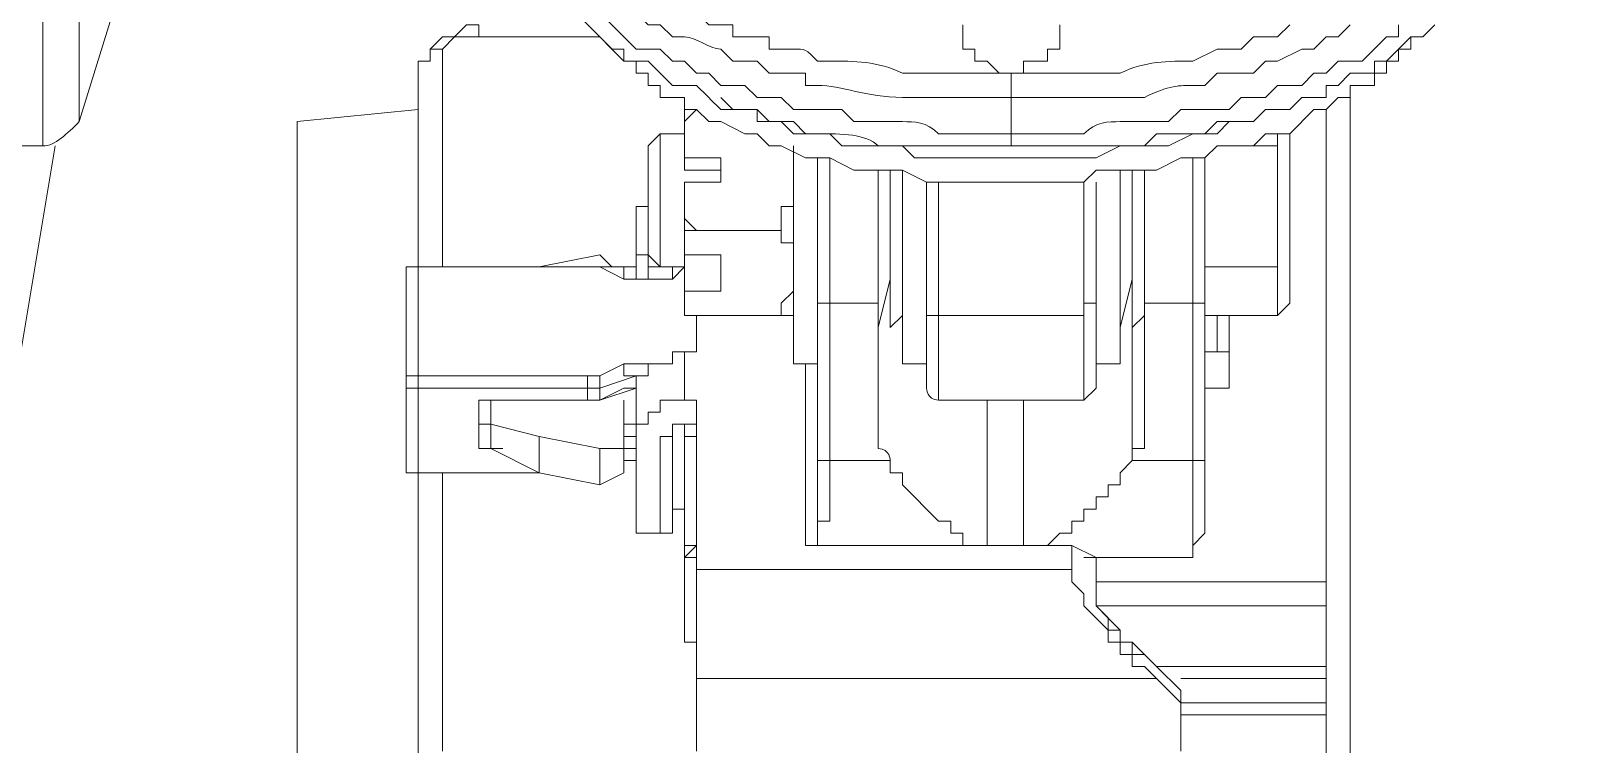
# Model space of a CAD drawing. Header units: millimetres. Extents: x 25083 to 52777, y 24772 to 45779.
# Drawn here: x 49139.48 to 49186.82, y 36173.72 to 36195.6 of the extents above; entities that cross this region are included whole.
import ezdxf

# ---------------------------------------------------------------- set-up
doc = ezdxf.new("R2010")
doc.units = ezdxf.units.MM
doc.layers.add('小车', color=7, linetype='Continuous')
doc.styles.add('标准', font='', dxfattribs={"width": 0.667})
doc.styles.get('标准').set_extended_font_data('FangSong_GB2312')
doc.dimstyles.new('标准', dxfattribs={"dimtxt": 35, "dimasz": 4, "dimexe": 2, "dimexo": 0, "dimtad": 1, "dimdec": 1, "dimzin": 9, "dimdsep": 46, "dimtxsty": '标准', "dimcen": 0, "dimdle": 6, "dimazin": 2, "dimtfac": 1, "dimtdec": 1, "dimtmove": 0, "dimatfit": 3, "dimfxl": 1, "dimtolj": 1, "dimtzin": 0, "dimarcsym": 0})

# ---------------------------------------------------------------- blocks, each defined once
blk = doc.blocks.new('zw$D2F4')
at = {"color": 7, "lineweight": 5}
for points in [[(249.925, 346.849), (249.925, 311.57)], [(251.039, 312.313), (251.039, 346.478)], [(264.036, 323.454), (264.036, 323.082), (263.665, 322.711), (263.665, 320.854), (264.036, 320.483), (264.036, 319.74), (264.408, 319.369), (264.408, 318.997), (264.779, 318.626), (264.779, 318.255), (265.15, 318.255), (265.15, 317.883), (265.522, 317.883), (265.522, 317.512), (265.893, 317.512), (265.893, 317.141), (266.264, 317.141), (267.378, 316.027), (267.75, 316.027), (268.493, 315.284), (268.864, 315.284), (269.235, 314.912), (269.607, 314.912)], [(285.204, 313.427), (285.575, 313.427), (285.946, 313.798), (287.061, 313.798), (287.432, 314.17), (287.803, 314.17), (288.546, 314.541), (288.917, 314.541), (289.289, 314.912), (289.66, 314.912), (290.031, 315.284)], [(285.204, 314.17), (285.946, 314.541), (286.689, 314.541), (287.061, 314.912), (287.803, 314.912), (288.175, 315.284)], [(263.665, 321.968), (263.665, 319.369), (264.036, 319.369), (264.036, 318.626), (264.408, 318.255), (264.408, 317.883), (264.779, 317.883), (264.779, 317.512), (265.522, 316.769), (266.636, 315.655), (267.007, 315.655), (268.121, 314.541), (268.864, 314.541), (269.235, 314.17), (269.607, 314.17), (269.978, 313.798), (270.349, 313.798), (270.721, 313.427)], [(287.803, 313.427), (288.546, 313.427), (288.917, 313.798), (289.289, 313.798), (289.66, 314.17), (290.403, 314.17), (291.145, 314.912), (291.517, 314.912), (291.517, 315.284)], [(264.036, 318.997), (264.036, 318.626), (264.408, 318.255), (264.408, 317.512), (264.779, 317.512), (264.779, 317.141), (265.15, 316.769), (265.15, 316.398), (265.522, 316.398), (265.522, 316.027), (265.893, 316.027), (267.007, 314.912), (267.378, 314.541), (267.75, 314.541), (267.75, 314.17), (268.493, 314.17), (269.235, 313.427), (269.978, 313.427)], [(288.175, 312.684), (288.546, 313.056), (289.289, 313.056), (289.289, 313.427), (289.66, 313.427), (290.031, 313.798), (290.774, 313.798), (290.774, 314.17), (291.145, 314.17), (291.888, 314.912), (292.26, 314.912), (292.631, 315.284)], [(252.524, 317.141), (251.039, 312.313)], [(269.607, 315.655), (269.978, 315.655), (270.349, 315.284), (271.092, 315.284), (271.092, 314.912), (272.206, 314.912), (272.206, 314.541), (272.949, 314.541)], [(261.437, 313.798), (261.437, 314.17), (261.808, 314.17), (261.808, 314.541), (262.179, 314.912), (262.551, 314.912), (262.922, 315.284), (263.294, 315.284)], [(262.179, 314.541), (262.551, 314.912), (262.922, 314.912), (263.294, 314.912)], [(263.294, 315.284), (263.294, 314.912)], [(267.007, 314.912), (263.294, 314.912)], [(267.007, 314.912), (267.75, 314.17), (268.121, 314.17), (268.121, 313.798), (268.493, 313.798), (268.493, 313.427), (268.864, 313.427), (268.864, 313.056), (269.607, 313.056), (269.607, 312.684)], [(281.119, 315.284), (281.119, 314.541), (280.747, 314.541), (280.747, 314.17), (280.376, 314.17), (280.005, 314.17), (280.005, 313.798), (279.262, 313.798), (278.891, 314.17), (278.519, 314.17), (278.519, 314.541), (278.148, 314.541), (278.148, 315.284)], [(289.289, 312.684), (289.66, 313.056), (290.031, 313.056), (290.031, 313.427), (290.774, 313.427), (290.774, 313.798), (291.145, 313.798), (291.145, 314.17), (291.517, 314.17), (291.517, 314.541), (291.888, 314.541), (291.888, 314.912)], [(262.179, 314.541), (261.808, 314.541), (261.808, 314.17), (261.437, 314.17), (261.437, 313.798)], [(262.179, 314.541), (262.179, 307.857)], [(270.721, 314.541), (271.092, 314.17), (271.835, 314.17), (272.206, 313.798), (273.32, 313.798), (273.32, 313.427), (273.692, 313.427)], [(261.437, 307.857), (261.437, 313.798)], [(279.633, 313.056), (279.633, 313.798)], [(269.607, 313.056), (269.607, 310.827)], [(270.721, 313.427), (271.463, 313.427), (271.835, 313.056), (272.578, 313.056), (272.949, 312.684), (274.434, 312.684), (274.806, 312.313), (275.92, 312.313)], [(279.633, 311.942), (279.633, 313.056)], [(283.347, 312.313), (284.461, 312.313), (284.832, 312.684), (286.318, 312.684), (286.689, 313.056), (287.432, 313.056), (287.803, 313.427)], [(290.031, 283.347), (290.031, 313.056)], [(257.723, 312.313), (261.437, 312.684)], [(269.607, 312.684), (269.978, 312.684), (270.349, 312.313), (270.721, 312.313), (271.463, 311.942), (271.835, 311.942), (272.206, 311.57), (272.578, 311.57), (273.32, 311.199), (274.063, 311.199), (274.806, 310.827), (276.291, 310.827), (277.034, 310.456), (281.861, 310.456), (282.233, 310.827), (282.976, 310.827), (283.718, 310.827), (284.09, 310.827), (284.832, 311.199), (285.575, 311.199), (285.946, 311.57), (287.061, 311.57), (287.432, 311.942), (288.175, 311.942), (288.917, 312.684), (289.289, 312.684)], [(269.607, 312.684), (269.978, 312.684)], [(269.607, 311.199), (269.607, 312.313), (269.978, 312.684)], [(270.721, 312.684), (271.835, 312.684), (271.835, 312.313), (272.949, 312.313), (273.32, 311.942), (273.692, 311.942)], [(287.803, 312.684), (287.432, 312.684), (287.061, 312.313), (286.318, 312.313), (285.946, 311.942), (285.204, 311.942), (284.461, 311.57), (282.976, 311.57), (282.233, 311.199), (276.662, 311.199), (276.291, 311.57), (275.177, 311.57), (274.434, 311.57), (274.063, 311.942), (272.949, 311.942), (272.578, 312.313), (272.206, 312.313), (271.835, 312.684), (271.092, 312.684)], [(283.347, 311.57), (283.718, 311.57), (284.09, 311.942), (285.575, 311.942), (285.946, 312.313), (287.061, 312.313), (287.432, 312.684), (288.175, 312.684)], [(289.289, 294.488), (289.289, 312.684)], [(289.289, 294.116), (289.289, 312.684)], [(257.723, 8.541), (257.723, 312.313)], [(245.097, 311.57), (249.925, 311.57)], [(249.182, 304.886), (250.296, 311.57)], [(268.493, 311.57), (268.864, 311.942)], [(268.493, 311.57), (268.493, 308.228)], [(269.607, 311.942), (268.864, 311.942)], [(268.864, 311.942), (268.864, 307.857)], [(272.949, 311.57), (272.949, 304.886)], [(272.949, 311.57), (272.949, 305.257)], [(279.633, 311.57), (279.633, 311.942)], [(286.318, 311.57), (287.803, 311.57)], [(287.803, 311.57), (287.803, 311.942)], [(287.803, 307.857), (287.803, 311.199), (287.803, 311.57)], [(288.175, 306.743), (288.175, 311.942)], [(270.721, 311.199), (269.607, 311.199)], [(270.721, 311.199), (270.721, 310.456)], [(273.692, 300.058), (273.692, 311.199)], [(273.692, 304.886), (273.692, 311.199)], [(274.063, 311.199), (274.063, 300.058)], [(285.204, 298.944), (285.204, 311.199)], [(285.575, 299.687), (285.575, 311.199)], [(270.721, 310.827), (269.607, 310.827)], [(272.578, 308.971), (272.578, 309.713), (272.949, 309.713), (272.949, 310.827)], [(275.548, 306), (275.548, 310.827)], [(275.548, 302.286), (275.548, 310.827)], [(275.92, 310.827), (275.92, 306)], [(275.92, 307.485), (275.92, 310.827)], [(276.291, 310.827), (276.291, 304.886)], [(282.976, 306), (282.976, 310.827)], [(282.976, 304.886), (282.976, 310.827)], [(283.347, 310.827), (283.347, 306)], [(283.347, 310.827), (283.347, 307.485)], [(283.718, 302.286), (283.718, 310.827)], [(269.607, 310.456), (270.721, 310.456)], [(269.607, 310.456), (269.607, 310.085)], [(269.607, 310.456), (269.607, 310.085)], [(269.607, 310.085), (269.607, 310.456)], [(277.034, 304.143), (277.034, 310.456)], [(277.405, 310.456), (277.405, 303.772)], [(281.861, 303.772), (281.861, 310.456)], [(282.233, 304.143), (282.233, 310.456)], [(268.493, 310.085), (268.493, 309.713), (268.121, 309.713), (268.121, 309.342)], [(269.607, 310.085), (269.607, 308.228)], [(269.607, 310.085), (269.607, 309.342), (269.978, 308.971)], [(268.121, 307.485), (268.121, 309.342)], [(269.607, 308.228), (269.607, 308.971), (269.978, 308.971)], [(272.578, 308.971), (269.978, 308.971)], [(272.949, 307.857), (272.949, 308.599), (272.578, 308.599), (272.578, 308.971)], [(268.121, 307.857), (268.121, 308.228), (268.493, 308.228), (268.493, 308.599)], [(261.437, 307.857), (261.065, 307.857), (261.065, 307.485)], [(261.437, 307.857), (261.065, 307.857)], [(266.636, 307.857), (261.437, 307.857)], [(266.636, 307.857), (261.437, 307.857)], [(261.437, 307.857), (261.437, 301.543)], [(265.15, 307.857), (267.007, 308.228)], [(267.007, 307.857), (266.636, 307.857)], [(266.636, 307.857), (267.007, 307.857)], [(267.007, 308.228), (267.378, 307.857)], [(267.007, 307.857), (267.75, 307.485)], [(268.121, 307.857), (267.007, 307.857)], [(267.75, 307.485), (267.75, 307.857), (268.121, 307.857)], [(268.121, 307.485), (268.121, 307.857)], [(268.493, 308.228), (268.864, 307.857)], [(268.493, 308.228), (268.493, 307.857)], [(268.864, 307.857), (268.493, 307.857)], [(268.493, 307.485), (268.493, 307.857)], [(269.607, 307.857), (268.864, 307.857)], [(269.235, 307.485), (269.235, 307.857)], [(269.235, 307.857), (269.607, 307.857)], [(269.235, 307.485), (269.607, 307.857)], [(270.721, 308.228), (269.607, 308.228)], [(270.721, 308.228), (269.607, 308.228)], [(269.607, 308.228), (269.607, 306.743)], [(270.721, 308.228), (270.721, 307.114)], [(272.949, 307.114), (272.949, 307.857)], [(285.575, 307.857), (287.803, 307.857)], [(287.803, 306.371), (287.803, 307.485), (287.803, 307.857)], [(261.065, 301.915), (261.065, 307.485)], [(268.121, 307.485), (268.493, 307.485)], [(269.235, 307.485), (268.493, 307.485)], [(269.235, 307.485), (268.493, 307.485)], [(269.607, 307.485), (269.607, 307.114)], [(275.92, 307.485), (275.548, 306)], [(275.92, 307.485), (275.92, 306)], [(283.347, 307.485), (282.976, 306)], [(283.347, 307.485), (283.347, 306)], [(269.607, 307.114), (270.721, 307.114)], [(269.607, 307.114), (269.607, 306.371), (269.978, 306.371)], [(272.578, 306.371), (272.578, 306.743), (272.949, 307.114)], [(269.607, 306.743), (269.607, 306.371), (269.978, 306.371)], [(272.578, 306.371), (269.978, 306.371)], [(269.978, 305.628), (269.978, 306.371)], [(272.949, 306.743), (272.949, 306.371), (272.578, 306.371)], [(274.063, 306.743), (273.692, 306.743)], [(275.548, 306.743), (274.063, 306.743)], [(275.548, 306.371), (275.548, 306)], [(275.548, 302.286), (275.548, 306.371)], [(275.548, 306.371), (275.548, 302.286)], [(276.291, 306.371), (275.92, 306)], [(277.034, 306.743), (277.034, 306.371), (277.405, 306.371)], [(277.405, 306.371), (281.861, 306.371)], [(281.861, 306.371), (281.861, 306.743), (282.233, 306.743)], [(282.976, 306.371), (282.976, 306)], [(283.718, 306.371), (283.347, 306)], [(283.347, 306.371), (283.347, 302.286)], [(285.204, 306.743), (283.718, 306.743)], [(283.718, 302.286), (283.718, 306.371)], [(285.575, 306.743), (285.204, 306.743)], [(287.803, 306.371), (285.575, 306.371)], [(285.946, 305.257), (285.946, 306.371)], [(286.318, 306.371), (286.318, 304.514)], [(288.175, 306.743), (287.803, 306.371)], [(269.607, 305.257), (269.978, 305.257), (269.978, 305.628)], [(269.607, 305.257), (269.235, 305.257), (269.235, 304.886), (268.864, 304.886)], [(269.607, 305.257), (269.607, 303.772)], [(285.575, 305.257), (285.946, 305.257)], [(285.946, 305.257), (286.318, 305.257), (286.318, 304.886)], [(261.065, 304.143), (261.065, 304.514), (261.437, 304.514)], [(261.437, 304.514), (266.636, 304.514)], [(266.636, 303.772), (266.636, 304.514)], [(267.007, 304.514), (266.636, 304.514)], [(267.75, 304.886), (267.007, 304.514)], [(268.121, 304.514), (267.007, 304.143)], [(267.007, 304.514), (267.007, 304.143)], [(268.121, 304.514), (267.75, 304.514), (267.75, 304.886)], [(268.493, 304.886), (267.75, 304.886)], [(268.864, 304.886), (268.493, 304.886), (268.493, 304.514), (268.121, 304.514), (268.121, 304.143)], [(268.121, 304.143), (268.121, 304.514)], [(268.493, 304.514), (268.121, 304.514)], [(268.493, 304.886), (268.493, 304.514)], [(272.949, 304.886), (273.692, 304.886)], [(273.32, 299.687), (273.32, 304.886)], [(273.32, 304.886), (273.32, 299.687)], [(276.291, 304.886), (277.034, 304.886)], [(282.976, 304.886), (282.233, 304.886)], [(286.318, 304.514), (286.318, 304.143)], [(261.437, 304.143), (261.065, 304.143)], [(266.636, 304.143), (261.437, 304.143)], [(267.007, 304.143), (266.636, 304.143)], [(267.75, 304.143), (267.007, 303.772)], [(267.007, 303.772), (268.121, 304.143)], [(267.007, 304.143), (267.007, 303.772)], [(267.75, 304.143), (268.121, 304.143), (268.121, 303.772)], [(268.121, 304.143), (267.75, 304.143)], [(268.121, 299.687), (268.121, 304.143)], [(268.121, 302.658), (268.121, 304.143)], [(268.121, 304.143), (268.121, 303.772)], [(268.121, 303.772), (268.121, 304.143)], [(286.318, 304.143), (285.575, 304.143), (285.575, 303.4)], [(263.294, 303.4), (263.294, 303.772), (263.665, 303.772)], [(263.665, 303.772), (263.294, 303.772), (263.294, 303.4)], [(266.636, 303.772), (263.665, 303.772)], [(263.665, 303.772), (266.636, 303.772)], [(263.665, 302.286), (263.665, 303.772)], [(266.636, 303.772), (267.007, 303.772)], [(266.636, 303.772), (267.007, 303.772)], [(267.75, 301.543), (267.75, 303.772)], [(268.121, 303.029), (268.121, 303.772)], [(268.121, 302.658), (268.121, 303.029), (268.493, 303.029), (268.493, 303.4), (268.864, 303.4), (268.864, 303.772), (269.607, 303.772)], [(269.607, 303.772), (269.978, 303.772)], [(269.978, 293.002), (269.978, 303.772)], [(281.861, 303.772), (277.405, 303.772)], [(278.891, 303.772), (278.891, 299.315)], [(280.005, 299.315), (280.005, 303.772)], [(263.294, 303.4), (263.294, 302.658)], [(263.294, 302.658), (263.294, 303.4)], [(263.665, 302.658), (263.665, 303.029), (263.294, 303.029)], [(263.294, 302.658), (263.294, 302.286), (263.665, 302.286)], [(263.294, 302.658), (263.294, 302.286), (263.665, 302.286)], [(265.15, 302.658), (263.665, 303.029)], [(263.665, 302.658), (263.665, 302.286)], [(267.007, 302.286), (265.15, 302.658)], [(265.15, 301.543), (265.15, 302.658)], [(268.121, 303.029), (267.75, 303.029), (267.75, 302.658)], [(267.75, 302.658), (268.121, 302.658), (268.121, 303.029)], [(267.75, 302.658), (268.121, 302.658), (268.121, 303.029)], [(267.75, 302.658), (268.121, 302.658)], [(268.121, 303.029), (268.121, 302.658)], [(268.121, 302.658), (268.121, 302.286)], [(268.121, 302.286), (268.121, 302.658)], [(269.607, 303.029), (269.235, 303.029), (269.235, 302.658), (268.864, 302.658)], [(268.864, 299.687), (268.864, 302.658)], [(269.235, 302.658), (268.864, 302.658)], [(269.235, 302.658), (269.235, 303.029)], [(269.235, 303.029), (269.607, 303.029)], [(269.607, 303.029), (269.235, 303.029)], [(269.235, 302.658), (269.235, 300.058)], [(269.978, 303.029), (269.607, 303.029)], [(269.607, 303.029), (269.978, 303.029)], [(269.607, 300.429), (269.607, 303.029)], [(269.607, 302.658), (269.607, 303.029)], [(269.978, 302.658), (269.978, 303.029), (269.607, 303.029)], [(269.607, 296.344), (269.607, 302.658)], [(269.978, 302.658), (269.607, 302.658)], [(269.978, 302.658), (269.978, 299.315)], [(263.665, 302.286), (265.15, 301.543)], [(264.036, 302.286), (263.665, 302.286)], [(267.75, 302.286), (267.007, 302.286)], [(267.007, 301.172), (267.007, 302.286)], [(268.121, 302.286), (267.75, 302.286)], [(268.121, 301.915), (268.121, 302.286)], [(283.347, 302.286), (283.718, 302.286)], [(261.065, 301.915), (261.065, 301.543), (261.437, 301.543)], [(261.437, 301.543), (261.065, 301.543), (261.065, 301.915)], [(267.75, 301.915), (268.121, 301.915)], [(267.75, 301.915), (268.121, 301.915)], [(273.692, 301.915), (274.063, 301.915)], [(274.063, 301.915), (275.92, 301.915)], [(275.92, 301.915), (275.92, 301.543), (276.291, 301.543), (276.291, 301.172), (277.405, 300.058), (277.777, 300.058), (277.777, 299.687), (278.148, 299.687), (278.148, 299.315), (278.519, 299.315)], [(283.347, 301.915), (282.976, 301.543), (282.976, 301.172), (282.604, 301.172), (282.604, 300.801), (282.233, 300.801), (282.233, 300.429), (281.861, 300.429), (281.861, 300.058), (281.49, 300.058), (281.49, 299.687), (281.119, 299.687), (280.747, 299.315), (280.376, 299.315)], [(283.347, 301.915), (285.204, 301.915)], [(285.204, 301.915), (285.575, 301.915)], [(261.437, 301.543), (265.15, 301.543)], [(261.437, 301.543), (264.779, 301.543)], [(261.437, 290.403), (261.437, 301.543)], [(262.179, 301.543), (262.179, 293.002)], [(265.15, 301.543), (267.007, 301.172)], [(267.007, 301.172), (267.75, 301.543)], [(269.235, 300.429), (269.607, 300.429)], [(269.607, 300.058), (269.607, 300.429)], [(269.607, 300.429), (269.607, 300.058)], [(268.864, 299.687), (269.235, 299.687), (269.235, 300.058)], [(273.692, 300.058), (273.692, 299.315)], [(273.692, 300.058), (274.063, 300.058)], [(273.692, 299.315), (273.692, 300.058), (274.063, 300.058)], [(268.864, 299.687), (268.121, 299.687)], [(269.978, 299.315), (269.607, 298.944)], [(269.607, 298.944), (269.607, 299.315), (269.978, 299.315)], [(269.978, 298.944), (269.978, 299.315)], [(273.32, 299.687), (273.32, 299.315), (274.063, 299.315)], [(274.063, 299.315), (281.49, 299.315)], [(282.233, 298.944), (281.49, 299.315)], [(281.49, 298.573), (281.49, 299.315)], [(285.204, 298.944), (285.204, 299.315), (285.575, 299.687)], [(269.978, 298.944), (269.607, 298.944)], [(269.607, 298.944), (269.607, 296.344)], [(285.204, 298.944), (281.861, 298.944)], [(282.233, 297.83), (282.233, 298.944)], [(282.233, 298.573), (282.233, 298.944)], [(269.978, 298.573), (281.49, 298.573)], [(281.49, 298.573), (281.49, 298.201), (281.861, 297.83), (281.861, 297.459), (282.604, 296.716), (282.604, 296.344), (282.976, 296.344), (282.976, 295.973), (283.347, 295.973), (283.347, 295.602), (283.718, 295.602), (284.09, 295.23)], [(282.233, 298.573), (282.233, 297.83)], [(282.233, 298.201), (289.289, 298.201)], [(284.09, 295.602), (283.347, 296.344), (282.976, 296.344), (282.976, 296.716), (282.233, 297.459), (282.233, 297.83)], [(282.233, 297.83), (282.233, 297.459), (282.604, 297.087), (282.604, 296.716), (282.976, 296.716), (282.976, 296.344), (283.347, 296.344), (283.347, 295.973), (283.718, 295.973), (284.09, 295.602)], [(289.289, 298.201), (289.289, 297.83)], [(289.289, 297.459), (282.233, 297.459)], [(269.978, 296.344), (269.607, 296.344)], [(269.607, 296.344), (269.978, 296.344)], [(284.832, 294.859), (284.09, 295.602)], [(284.09, 295.602), (284.832, 294.859)], [(284.09, 295.602), (289.289, 295.602)], [(284.09, 295.23), (269.978, 295.23)], [(284.09, 295.23), (284.832, 294.488)], [(289.289, 295.23), (284.832, 295.23)], [(284.832, 293.002), (284.832, 294.859)], [(284.832, 294.488), (289.289, 294.488)], [(289.289, 294.116), (284.832, 294.116)], [(289.289, 290.774), (289.289, 294.116)]]:
    blk.add_lwpolyline(points, dxfattribs=at)
for points in [[(269.607, 314.912), (269.978, 314.912), (270.349, 314.541), (270.721, 314.541)], [(272.949, 314.541), (273.32, 314.541), (273.32, 314.541), (273.692, 314.17)], [(273.692, 314.17), (273.692, 314.17), (273.692, 314.17), (274.063, 314.17)], [(274.063, 314.17), (274.806, 314.17), (275.548, 314.17), (276.291, 313.798)], [(282.976, 313.798), (283.718, 314.17), (284.461, 314.17), (285.204, 314.17)], [(285.204, 314.17), (285.204, 314.17), (285.204, 314.17), (285.204, 314.17)], [(276.291, 313.798), (277.405, 313.798), (278.519, 313.798), (279.633, 313.798)], [(279.633, 313.798), (280.376, 313.798), (281.49, 313.798), (282.233, 313.798)], [(282.233, 313.798), (282.604, 313.798), (282.604, 313.798), (282.976, 313.798)], [(269.978, 313.427), (270.349, 313.056), (270.349, 313.056), (270.721, 312.684)], [(269.978, 313.427), (269.978, 313.427), (269.978, 313.427), (269.978, 313.427)], [(270.721, 313.056), (271.092, 312.684), (271.092, 312.684), (271.092, 312.684)], [(273.692, 313.427), (274.434, 313.427), (275.177, 313.056), (276.291, 313.056)], [(276.291, 313.056), (277.405, 313.056), (278.519, 313.056), (279.633, 313.056)], [(276.291, 313.056), (276.291, 313.056), (276.291, 313.056), (276.291, 313.056)], [(279.633, 313.056), (280.376, 313.056), (281.119, 313.056), (281.49, 313.056)], [(281.49, 313.056), (281.861, 313.056), (281.861, 313.056), (282.233, 313.056)], [(282.233, 313.056), (282.604, 313.056), (282.604, 313.056), (282.976, 313.056)], [(282.976, 313.056), (283.347, 313.056), (283.347, 313.056), (283.718, 313.056)], [(283.718, 313.056), (284.461, 313.427), (284.832, 313.427), (285.204, 313.427)], [(287.803, 313.427), (287.803, 313.427), (287.803, 313.427), (287.803, 313.427)], [(287.803, 312.684), (287.803, 312.684), (288.175, 312.684), (288.175, 312.684)], [(249.925, 311.57), (250.296, 311.57), (250.667, 311.942), (251.039, 312.313)], [(275.92, 312.313), (275.92, 312.313), (276.291, 312.313), (276.291, 312.313)], [(276.291, 312.313), (276.662, 312.313), (277.034, 312.313), (277.405, 311.942)], [(281.861, 311.942), (282.233, 312.313), (282.604, 312.313), (282.976, 312.313)], [(282.976, 312.313), (282.976, 312.313), (282.976, 312.313), (283.347, 312.313)], [(272.949, 310.827), (272.949, 311.199), (272.949, 311.199), (272.949, 311.57)], [(273.692, 311.942), (274.434, 311.942), (275.177, 311.942), (275.548, 311.57)], [(275.548, 311.57), (275.92, 311.57), (275.92, 311.57), (275.92, 311.57)], [(275.92, 311.57), (276.291, 311.57), (277.034, 311.57), (277.405, 311.57)], [(277.405, 311.942), (277.405, 311.942), (277.777, 311.942), (277.777, 311.942)], [(277.405, 311.57), (278.148, 311.57), (278.891, 311.57), (279.633, 311.57)], [(277.405, 311.57), (277.405, 311.57), (277.405, 311.57), (277.405, 311.57)], [(277.777, 311.942), (278.519, 311.942), (278.891, 311.942), (279.633, 311.942)], [(279.633, 311.942), (279.633, 311.942), (279.633, 311.942), (279.633, 311.942)], [(279.633, 311.942), (280.376, 311.942), (280.747, 311.942), (281.49, 311.942)], [(279.633, 311.57), (280.376, 311.57), (281.119, 311.57), (281.49, 311.57)], [(281.49, 311.942), (281.49, 311.942), (281.861, 311.942), (281.861, 311.942)], [(281.49, 311.57), (281.49, 311.57), (281.861, 311.57), (281.861, 311.57)], [(281.861, 311.57), (282.233, 311.57), (282.604, 311.57), (282.976, 311.57)], [(282.976, 311.57), (283.347, 311.57), (283.347, 311.57), (283.347, 311.57)], [(261.065, 307.857), (261.065, 307.485), (261.065, 307.485), (261.065, 307.485)], [(261.065, 307.857), (261.065, 307.857), (261.065, 307.857), (261.065, 307.857)], [(267.007, 307.857), (267.007, 307.857), (267.007, 307.857), (267.007, 307.857)], [(267.007, 307.857), (267.007, 307.857), (267.007, 307.857), (267.007, 307.857)], [(269.235, 307.857), (269.235, 307.857), (269.235, 307.857), (269.235, 307.485)], [(269.607, 308.228), (269.607, 308.228), (269.607, 308.228), (269.607, 308.228)], [(267.75, 307.485), (267.75, 307.485), (267.75, 307.485), (268.121, 307.485)], [(268.121, 307.485), (268.121, 307.485), (268.121, 307.485), (268.493, 307.485)], [(269.235, 307.485), (269.235, 307.485), (269.235, 307.485), (269.235, 307.485)], [(272.949, 305.257), (272.949, 304.886), (272.949, 304.886), (272.949, 304.886)], [(273.692, 304.886), (273.692, 304.886), (273.692, 304.886), (273.692, 304.886)], [(268.121, 304.143), (268.121, 304.143), (268.121, 304.143), (268.121, 304.143)], [(277.034, 304.143), (277.034, 304.143), (277.034, 303.772), (277.405, 303.772)], [(281.861, 303.772), (281.861, 303.772), (282.233, 304.143), (282.233, 304.143)], [(268.121, 303.772), (268.121, 303.772), (268.121, 303.772), (268.121, 303.772)], [(268.121, 303.772), (268.121, 303.772), (268.121, 303.772), (268.121, 303.772)], [(268.121, 303.772), (268.121, 303.772), (268.121, 303.772), (268.121, 303.772)], [(268.121, 303.772), (268.121, 303.772), (268.121, 303.772), (268.121, 303.772)], [(268.121, 302.658), (268.121, 302.658), (268.121, 302.658), (268.121, 302.658)], [(268.121, 302.658), (268.121, 302.658), (268.121, 302.658), (268.121, 302.658)], [(268.121, 302.658), (268.121, 302.658), (268.121, 302.658), (268.121, 302.658)], [(269.235, 303.029), (269.235, 303.029), (269.235, 303.029), (269.235, 303.029)], [(275.548, 302.286), (275.92, 302.286), (275.92, 301.915), (275.92, 301.915)], [(283.347, 301.915), (283.347, 301.915), (283.347, 302.286), (283.347, 302.286)], [(268.121, 301.915), (268.121, 301.915), (268.121, 301.915), (268.121, 301.915)], [(269.235, 300.429), (269.235, 300.429), (269.235, 300.429), (269.607, 300.429)], [(284.09, 295.602), (284.09, 295.602), (284.09, 295.602), (284.09, 295.602)], [(289.289, 294.116), (289.289, 294.116), (289.289, 294.488), (289.289, 294.488)]]:
    blk.add_open_spline(points, degree=3, dxfattribs=at)
blk = doc.blocks.new('*D468')
at = {"layer": 'DEFPOINTS', "color": 0}
for p in [(36394.726, 116814.498), (36374.449, 116811.675), (36378.59, 116781.931)]:
    blk.add_point(p, dxfattribs=at)
at = {"layer": '小车', "color": 0, "lineweight": -2}
for p, q in [((36394.726, 116814.498), (36388.79, 116857.133)), ((36374.449, 116811.675), (36396.706, 116814.773)), ((36398.315, 116788.715), (36395.277, 116810.536)), ((36378.59, 116781.931), (36400.847, 116785.029))]:
    blk.add_line(p, q, dxfattribs=at)
at = {"layer": '小车', "color": 0}
for points in [[(36395.937, 116810.628), (36394.617, 116810.444), (36394.726, 116814.498)], [(36398.975, 116788.807), (36397.654, 116788.623), (36398.866, 116784.754)]]:
    blk.add_solid(points, dxfattribs=at)
at = {"layer": '小车', "color": 0, "insert": (36409.434, 116840.295), "char_height": 35, "attachment_point": 5, "rotation": 277.9254, "style": '标准'}
blk.add_mtext('\\A1;30', dxfattribs=at)
blk = doc.blocks.new('A$C1A4175F5')
at = {"layer": '小车'}
dim = blk.add_aligned_dim(p1=(410.909, 592.677), p2=(406.768, 622.421), distance=-20.472, dimstyle='标准', dxfattribs=at)
dim.commit()
dim.dimension.update_dxf_attribs({"geometry": '*D468', "text_midpoint": (441.753, 651.042), "insert": (-35967.681, -116189.253)})

msp = doc.modelspace()

# ---------------------------------------------------------------- block references
msp.add_blockref('zw$D2F4', (48889.923, 35880.503))
at = {"layer": '小车', "ltscale": 10, "xscale": -1, "rotation": 270}
msp.add_blockref('A$C1A4175F5', (48914.945, 35776.933), dxfattribs=at)

doc.saveas('drawing.dxf')
